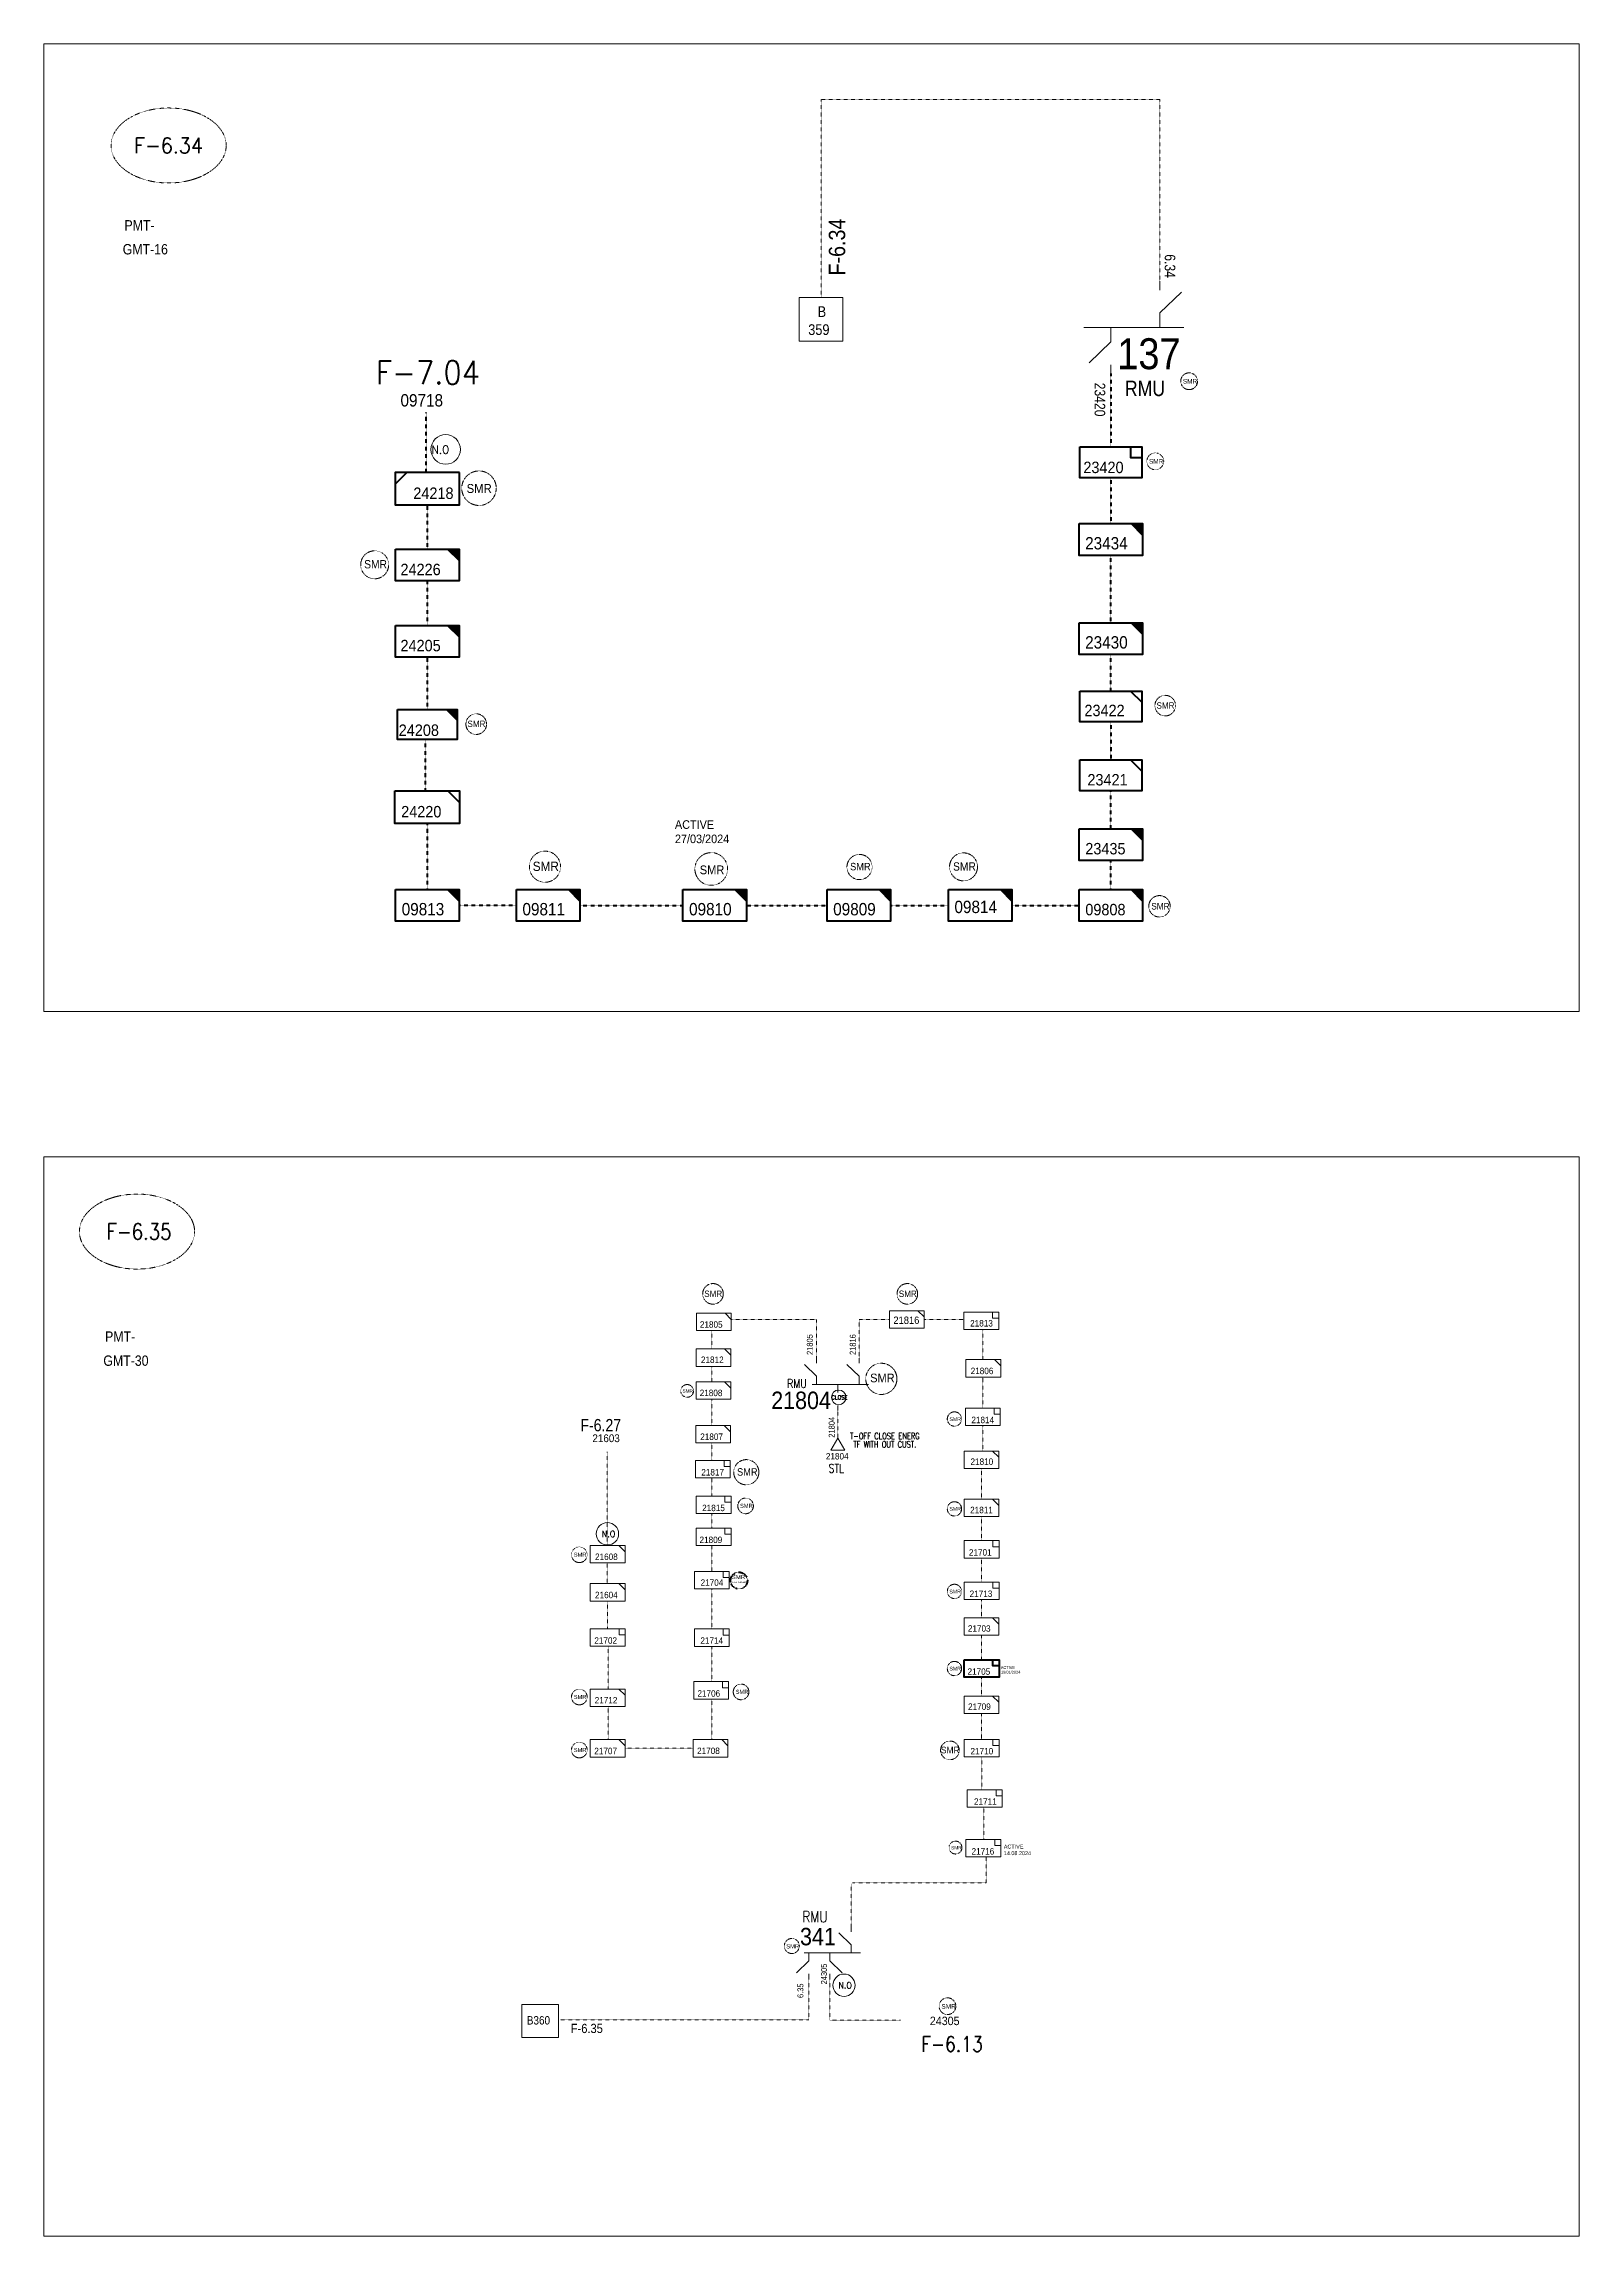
# Model space of a CAD drawing. Header units: metres. Extents: x 65984 to 144644, y -19036 to 23726.
# Drawn here: x 101663 to 102543, y -10682 to -9425 of the extents above; entities that cross this region are included whole.
import ezdxf
from ezdxf.enums import TextEntityAlignment as Align

# ---------------------------------------------------------------- set-up
doc = ezdxf.new("R2010")
doc.units = ezdxf.units.M
doc.header["$MEASUREMENT"] = 0
doc.linetypes.add('DGN Style 3', pattern=[0.013877, 0, -0.013877])
doc.layers.get('0').update_dxf_attribs({"color": 95, "lineweight": 40})
for name, color, linetype, lineweight in [('d_eos', 111, 'Continuous', 40), ('d_eos no', 121, 'Continuous', 40), ('d_switch', 95, 'Continuous', 40), ('d_tf', 1, 'Continuous', 40), ('d_tf no', 6, 'Continuous', 40), ('d_ug cable', 95, 'Continuous', 40), ('d_unit sub', 7, 'Continuous', 40), ('fedr no', 95, 'Continuous', 40), ('GRID STATION  04', 7, 'Continuous', 40), ('GRID STATION 01', 7, 'Continuous', 40), ('Level 37', 7, 'Continuous', 0), ('O H MAIN FEEDER', 4, 'Continuous', 100), ('SW N O', 114, 'Continuous', 30)]:
    doc.layers.add(name, color=color, linetype=linetype, lineweight=lineweight)
doc.styles.add('NASKHF', font='naskhf.shx', dxfattribs={"height": 8})
doc.styles.get("Standard").update_dxf_attribs({"font": 'txt.shx'})
doc.styles.add('Style-Arial', font='arial.ttf')
doc.styles.add('Style-ENGINEERING', font='ENGINEERING.shx')
doc.styles.add('Style-msdefault', font='msdefault.shx')
doc.styles.add('Style-STANDARD', font='STANDARD.shx')

# ---------------------------------------------------------------- blocks, each defined once
blk = doc.blocks.new('TF_8')
at = {"color": 0, "linetype": 'ByBlock', "lineweight": -2}
blk.add_line((6.3, 4.95), (9.9, 1.35), dxfattribs=at)
blk.add_3dface([(-10.1, 4.95), (9.9, 4.95), (9.9, -5.05), (-10.1, -5.05)], dxfattribs=at)
blk = doc.blocks.new('TF3')
at = {"color": 0, "linetype": 'ByBlock', "lineweight": -2}
for p, q in [((11.3, 9), (18.3, 9)), ((18.3, 9), (18.3, 2))]:
    blk.add_line(p, q, dxfattribs=at)
at = {"color": 0, "linetype": 'ByBlock', "lineweight": -2, "flags": 128}
blk.add_lwpolyline([(18.3, 2), (11.3, 2), (11.3, 9)], dxfattribs=at)
at = {"color": 0, "linetype": 'ByBlock', "lineweight": -2}
blk.add_3dface([(-21.7, 9), (18.3, 9), (18.3, -11), (-21.7, -11)], dxfattribs=at)
blk = doc.blocks.new('exist.us-1000kva')
at = {"color": 0, "linetype": 'ByBlock', "lineweight": -2, "flags": 128}
blk.add_lwpolyline([(40, 12.9), (32.8, 20), (40, 20)], close=True, dxfattribs=at)
at = {"color": 0, "linetype": 'ByBlock', "lineweight": -2, "extrusion": (0, 0, -1)}
blk.add_solid([(-40, 12.9), (-32.8, 20), (-40, 20)], dxfattribs=at)
at = {"color": 0, "linetype": 'ByBlock', "lineweight": -2, "xscale": 2, "yscale": 2}
blk.add_blockref('TF_8', (20.2, 10.1), dxfattribs=at)
blk = doc.blocks.new('TRA1_1003')
at = {"layer": 'd_tf', "color": 21, "linetype": 'Continuous', "lineweight": 13, "ltscale": 0.000351504, "flags": 128}
blk.add_lwpolyline([(10, -17), (0, 0), (-10, -17)], close=True, dxfattribs=at)
blk = doc.blocks.new('TRA1_1002')
at = {"layer": 'd_tf', "color": 21, "linetype": 'Continuous', "lineweight": 13, "ltscale": 0.000351504, "xscale": 1.000046564039523, "yscale": 1.000046564039523, "zscale": 1.000046564039523, "rotation": 180}
blk.add_blockref('TRA1_1003', (0, 0), dxfattribs=at)
blk = doc.blocks.new('*U3702')
at = {"layer": 'SW N O', "color": 3, "lineweight": 13, "ltscale": 0.426762}
blk.add_circle((0, 0), 16.8, dxfattribs=at)
at = {"layer": 'SW N O', "color": 3, "lineweight": 13, "style": 'Style-STANDARD'}
blk.add_text('N.O', height=9.6, dxfattribs=at).set_placement((1.7, -0.2), align=Align.MIDDLE_CENTER)
blk = doc.blocks.new('*U3828')
at = {"color": 2, "linetype": 'DGN Style 3'}
blk.add_circle((0, 0), 40.1, dxfattribs=at)
at = {"color": 1, "style": 'Style-ENGINEERING', "width": 1.09375}
blk.add_text('SMR', height=20, dxfattribs=at).set_placement((30, 7), align=Align.RIGHT)
at = {"color": 7, "true_color": 0xffffff, "insert": (-35, -5), "char_height": 5.83, "width": 324.55, "attachment_point": 1}
blk.add_mtext('\\fCalibri|b0|i0|c178178|p39;ACTIVE 18.09.2023\\P', dxfattribs=at)
blk = doc.blocks.new('*U4141')
at = {"layer": 'SW N O', "color": 3, "lineweight": 13, "ltscale": 0.426762}
blk.add_circle((0, 0), 16.8, dxfattribs=at)
at = {"layer": 'SW N O', "color": 3, "lineweight": 13, "style": 'Style-STANDARD'}
blk.add_text('N.O ', height=9.6, dxfattribs=at).set_placement((-3, -0.2), align=Align.MIDDLE_CENTER)
blk = doc.blocks.new('*U4206')
at = {"layer": 'SW N O', "color": 2, "lineweight": 13, "ltscale": 0.426762}
blk.add_circle((0, 0), 16.8, dxfattribs=at)
at = {"layer": 'SW N O', "color": 2, "lineweight": 13, "style": 'Style-STANDARD'}
blk.add_text('CLOSE', height=9.6, dxfattribs=at).set_placement((1.7, -0.2), align=Align.MIDDLE_CENTER)

msp = doc.modelspace()

# ---------------------------------------------------------------- linework, layer by layer
at = {"layer": 'd_eos', "color": 2, "linetype": 'Continuous', "lineweight": 13, "ltscale": 1.13086}
for p, q in [((102302.7, -9566.4), (102302.7, -9561.3)), ((102302.7, -9579.5), (102315.1, -9567.5)), ((102302.7, -9587.8), (102302.7, -9579.5)), ((102316.4, -9587.8), (102259.2, -9587.8)), ((102274.6, -9596), (102262.2, -9608)), ((102274.6, -9587.8), (102274.6, -9596)), ((102274.6, -9609.2), (102274.6, -9614.2))]:
    msp.add_line(p, q, dxfattribs=at)
at = {"layer": 'd_eos', "color": 2, "linetype": 'Continuous', "lineweight": 13, "ltscale": 0.638341}
for p, q in [((102106, -10188.8), (102099, -10182)), ((102106, -10181.4), (102106, -10178.5)), ((102130.3, -10188.8), (102123.3, -10182)), ((102130.3, -10181.4), (102130.3, -10178.5)), ((102103.4, -10193.5), (102135.7, -10193.5)), ((102106, -10193.5), (102106, -10188.8)), ((102118.2, -10193.5), (102118.2, -10198.1)), ((102130.3, -10193.5), (102130.3, -10188.8)), ((102118.2, -10205.5), (102118.2, -10208.4))]:
    msp.add_line(p, q, dxfattribs=at)
at = {"layer": 'd_eos', "color": 7, "linetype": 'Continuous', "lineweight": 13, "ltscale": 0.638341}
for p, q in [((102125.8, -10514.6), (102118.8, -10507.8)), ((102125.8, -10507.1), (102125.8, -10504.3)), ((102125.8, -10519.2), (102125.8, -10514.6)), ((102101.5, -10523.9), (102094.5, -10530.7)), ((102098.8, -10519.2), (102131.1, -10519.2)), ((102101.5, -10519.2), (102101.5, -10523.9)), ((102113.6, -10519.2), (102113.6, -10523.9)), ((102113.6, -10523.9), (102120.6, -10530.7)), ((102101.5, -10531.3), (102101.5, -10534.2)), ((102113.6, -10531.3), (102113.6, -10534.2))]:
    msp.add_line(p, q, dxfattribs=at)
at = {"layer": 'd_ug cable', "color": 171, "linetype": 'DGN Style 3', "lineweight": 100}
for p, q in [((102274.6, -9673.9), (102274.6, -9700.2)), ((101882.9, -9714.9), (101882.9, -9689.4)), ((102274.6, -9757.1), (102274.6, -9718.4)), ((101882.9, -9758.5), (101882.9, -9733)), ((101882.9, -9806.8), (101882.9, -9776.7)), ((102274.6, -9796.2), (102274.6, -9775.2)), ((102274.6, -9780), (102274.6, -9776.7)), ((101881.8, -9853.5), (101881.8, -9823.9)), ((101970.2, -9919), (102029.4, -9919)), ((102065.8, -9919), (102112, -9919)), ((102217.8, -9919), (102256.4, -9919))]:
    msp.add_line(p, q, dxfattribs=at)
at = {"layer": 'd_ug cable', "color": 171, "linetype": 'DGN Style 3', "lineweight": 140}
for p, q in [((102274.6, -9874.9), (102274.6, -9853.3)), ((101882.9, -9910), (101882.9, -9872)), ((102274.6, -9910), (102274.6, -9893.2)), ((101933.9, -9919), (101901, -9919)), ((102148.4, -9919), (102181.5, -9919))]:
    msp.add_line(p, q, dxfattribs=at)
at = {"layer": 'd_ug cable', "color": 21, "linetype": 'DGN Style 3', "lineweight": 13}
for p, q in [((102167.7, -10156.2), (102190.4, -10156.2)), ((102118.2, -10208.4), (102118.2, -10224.3)), ((102200.5, -10241.6), (102200.5, -10259.3)), ((102200.5, -10269.3), (102200.5, -10283)), ((102200.5, -10293), (102200.5, -10306.8)), ((102200.5, -10316.8), (102200.5, -10327.3)), ((102200.5, -10337.2), (102200.5, -10351.3)), ((102200.5, -10361.3), (102200.5, -10372.1)), ((102200.5, -10382.1), (102200.5, -10396.9)), ((102203.1, -10464.4), (102203.1, -10479.2))]:
    msp.add_line(p, q, dxfattribs=at)
at = {"layer": 'd_ug cable', "color": 171, "linetype": 'DGN Style 3', "lineweight": 13, "flags": 128}
msp.add_lwpolyline([(102302.7, -9561.3), (102302.7, -9457.1), (102108.6, -9457.1), (102108.6, -9570.6)], dxfattribs=at)
at = {"layer": 'd_ug cable', "color": 171, "linetype": 'DGN Style 3', "lineweight": 100, "flags": 128}
for points in [[(102274.6, -9614.2), (102274.6, -9656.2)], [(101882.2, -9670.9), (101882.2, -9636.5)], [(102274.6, -9813.9), (102274.6, -9835.6)]]:
    msp.add_lwpolyline(points, dxfattribs=at)
at = {"layer": 'd_ug cable', "color": 21, "linetype": 'DGN Style 3', "lineweight": 13, "flags": 128}
for points in [[(102045.9, -10173.2), (102045.9, -10162.6)], [(102057.1, -10156.2), (102106, -10156.2), (102106, -10178.5)], [(102130.3, -10178.5), (102130.3, -10156.2), (102147.7, -10156.2)], [(102201.3, -10179.2), (102201.3, -10162)], [(102045.9, -10192), (102045.9, -10183.2)], [(102201.3, -10207), (102201.3, -10189.2)], [(102045.9, -10217.1), (102045.9, -10202)], [(102201.3, -10231.6), (102201.3, -10217)], [(101985.9, -10232.2), (101985.9, -10285.7)], [(102045.9, -10237), (102045.9, -10227.1)], [(102045.9, -10257.5), (102045.9, -10246.9)], [(102045.9, -10275.8), (102045.9, -10267.5)], [(102045.9, -10300.7), (102045.9, -10285.8)], [(101985.9, -10295.7), (101985.9, -10307.6)], [(102045.9, -10333.6), (102045.9, -10310.7)], [(101986.2, -10317.6), (101986.2, -10333.5)], [(101986.6, -10368.1), (101986.6, -10343.5)], [(102045.9, -10363.8), (102045.9, -10343.6)], [(102045.9, -10397.1), (102045.9, -10373.8)], [(101986.6, -10397.1), (101986.6, -10378)], [(101996.2, -10402), (102035.2, -10402)], [(102200.7, -10425.5), (102200.7, -10407)], [(102201.9, -10454), (102201.9, -10435.5)], [(102125.8, -10504.3), (102125.8, -10479.6)], [(102126.6, -10479.2), (102203.1, -10479.2)], [(102101.5, -10534.2), (102101.5, -10557.6), (101959.1, -10557.6)], [(102154, -10557.9), (102113.6, -10557.9), (102113.6, -10534.2)]]:
    msp.add_lwpolyline(points, dxfattribs=at)
at = {"layer": 'd_ug cable', "color": 2, "linetype": 'DGN Style 3', "lineweight": 13}
for centre, radius in [((102319.5, -9618.6), 4.82), ((102300.1, -9664.5), 4.82), ((101912.5, -9679.9), 9.88), ((101852.7, -9723.8), 8.02), ((102305.8, -9804.5), 5.91), ((101910.9, -9815.1), 5.91), ((101950.3, -9896.8), 8.92), ((102045.6, -9898.1), 9.36), ((102130.6, -9897), 7.22), ((102190.2, -9896.9), 8.02), ((102302.5, -9919.5), 6.14), ((102046.6, -10141.6), 5.91), ((102158, -10141.6), 5.91), ((102143.1, -10190.3), 8.93), ((102185, -10213.3), 4.1), ((102065.7, -10243.8), 7.22), ((102185, -10264.8), 4.1), ((102185, -10312.1), 4.1), ((102185, -10356.3), 4.1), ((102182.4, -10403.2), 5.36), ((102185.6, -10458.9), 3.69), ((102091.8, -10515.3), 4.31), ((102181, -10549.8), 4.79)]:
    msp.add_circle(centre, radius, dxfattribs=at)
at = {"layer": 'd_ug cable', "color": 1, "linetype": 'DGN Style 3', "lineweight": 13}
for centre, radius in [((102031.8, -10197.2), 3.64), ((102065.3, -10263.1), 4.49), ((101970, -10291.1), 4.49), ((101970, -10372.6), 4.49), ((102062.7, -10369.7), 4.49), ((101970, -10403), 4.49)]:
    msp.add_circle(centre, radius, dxfattribs=at)
at = {"layer": 'fedr no', "color": 82, "linetype": 'DGN Style 3', "lineweight": 13, "true_color": 0x1dc70e}
for centre in [(101734.6, -9483.5), (101716.5, -10105.9)]:
    msp.add_ellipse(centre, major_axis=(33, 0), ratio=0.651175, dxfattribs=at)
at = {"layer": 'GRID STATION  04', "color": 7, "linetype": 'Continuous', "lineweight": 13, "ltscale": 0.694045, "flags": 128}
msp.add_lwpolyline([(102096, -9595.7), (102096, -9570.6), (102121.1, -9570.6), (102121.1, -9595.7)], close=True, dxfattribs=at)
at = {"layer": 'GRID STATION  04', "color": 21, "linetype": 'Continuous', "lineweight": 13, "ltscale": 0.39177, "flags": 128}
msp.add_lwpolyline([(101958, -10548.8), (101937.1, -10548.8), (101937.1, -10567.8), (101958, -10567.8)], close=True, dxfattribs=at)
at = {"layer": 'O H MAIN FEEDER', "color": 140, "linetype": 'Continuous', "lineweight": 13, "flags": 128}
for points in [[(101663.1, -9425.3), (102543, -9425.3), (102543, -9979.7), (101663.1, -9979.7)], [(101663.1, -10063.1), (102543, -10063.1), (102543, -10681.6), (101663.1, -10681.6)]]:
    msp.add_lwpolyline(points, close=True, dxfattribs=at)

# ---------------------------------------------------------------- block references
at = {"color": 1, "xscale": 0.12, "yscale": 0.12, "zscale": 0.12}
msp.add_blockref('*U3828', (102061.5, -10305.9), dxfattribs=at)
at = {"layer": 'd_tf', "color": 21, "linetype": 'Continuous', "lineweight": 13, "ltscale": 0.000351504, "xscale": 0.4, "yscale": 0.4, "zscale": 0.4, "rotation": 180}
msp.add_blockref('TRA1_1002', (102118.2, -10224.3), dxfattribs=at)
at = {"layer": 'd_tf no', "color": 2, "linetype": 'Continuous', "lineweight": 40, "xscale": 0.4998359297986605, "yscale": 0.4998359297986605, "zscale": 0.2499179648993302}
msp.add_blockref('TF3', (102201.4, -10355.8), dxfattribs=at)
at = {"layer": 'd_unit sub', "color": 2, "linetype": 'Continuous', "lineweight": 40}
for name, p, xscale, yscale, zscale in [('TF3', (102276.1, -9664.2), 0.8854898396300461, 0.8854898396300461, 0.4427449198150226), ('exist.us-1000kva', (101864.7, -9733), 0.9091438332876628, 0.9091438332876628, 0.8577311276298323), ('TF_8', (102274.8, -9804.9), 1.77097967926009, 1.77097967926009, 0.4427449198150226), ('exist.us-1000kva', (101865.7, -9823.9), 0.8577311276298337, 0.8577311276298337, 0.8577311276298337), ('exist.us-1000kva', (101933.9, -9928.1), 0.9091438332876628, 0.9091438332876628, 0.8577311276298323), ('exist.us-1000kva', (102029.4, -9928.1), 0.9091438332876628, 0.9091438332876628, 0.8577311276298323), ('exist.us-1000kva', (102112, -9928.1), 0.9091438332876628, 0.9091438332876628, 0.8577311276298323), ('exist.us-1000kva', (102181.5, -9928.1), 0.9091438332876628, 0.9091438332876628, 0.8577311276298323), ('exist.us-1000kva', (102256.4, -9928.1), 0.9091438332876628, 0.9091438332876628, 0.8577311276298323)]:
    msp.add_blockref(name, p, dxfattribs=dict(at, xscale=xscale, yscale=yscale, zscale=zscale))
at = {"layer": 'd_unit sub', "color": 2, "linetype": 'Continuous', "lineweight": 40, "xscale": 1.849754095181922, "yscale": -1.849754095181922, "zscale": 0.4427449198150226, "rotation": 180}
msp.add_blockref('TF_8', (101882.7, -9680.1), dxfattribs=at)
at = {"layer": 'd_unit sub', "color": 171, "linetype": 'Continuous', "lineweight": 40}
for name, p, xscale, yscale, zscale in [('exist.us-1000kva', (102256.4, -9718.4), 0.9091438332876628, 0.9091438332876628, 0.8577311276298323), ('exist.us-1000kva', (101864.7, -9776.7), 0.9091438332876628, 0.9091438332876628, 0.8577311276298323), ('exist.us-1000kva', (102256.4, -9775.2), 0.9091438332876628, 0.9091438332876628, 0.8577311276298323), ('TF_8', (102274.8, -9844.4), 1.77097967926009, 1.77097967926009, 0.4427449198150226), ('TF_8', (101883, -9862.6), 1.853953333250254, 1.853953333250254, 0.4427449198150226), ('exist.us-1000kva', (102256.4, -9893.2), 0.9091438332876628, 0.9091438332876628, 0.8577311276298323), ('exist.us-1000kva', (101864.7, -9928.1), 0.9091438332876628, 0.9091438332876628, 0.8577311276298323)]:
    msp.add_blockref(name, p, dxfattribs=dict(at, xscale=xscale, yscale=yscale, zscale=zscale))
at = {"layer": 'd_unit sub', "color": 2, "linetype": 'Continuous', "lineweight": 13, "zscale": 0.2499179648993302}
for name, p, xscale, yscale in [('TF_8', (102047.2, -10157.6), 0.999671859597321, 0.999671859597321), ('TF_8', (102157.8, -10156.2), 0.9996718595973229, 0.9996718595973229), ('TF_8', (102047, -10196.9), 0.9996718595973229, 0.9996718595973229), ('TF3', (102202.1, -10211.5), 0.4998359297986605, 0.4998359297986605), ('TF3', (102047.4, -10241.5), 0.4998359297986605, 0.4998359297986605), ('TF3', (102047.8, -10262), 0.4998359297986605, 0.4998359297986605), ('TF_8', (102200.6, -10264.2), 0.9996718595973229, 0.9996718595973229), ('TF_8', (101986.3, -10290.7), 0.9996718595973229, 0.9996718595973229), ('TF3', (102046.8, -10305.2), 0.4998359297986605, 0.4998359297986605), ('TF3', (102201.4, -10311.3), 0.4998359297986605, 0.4998359297986605), ('TF3', (102046.4, -10368.3), 0.4998359297986605, 0.4998359297986605), ('TF_8', (101986.3, -10373), 0.9996718595973229, 0.9996718595973229), ('TF_8', (101986.3, -10402), 0.9996718595973229, 0.9996718595973229), ('TF3', (102201.4, -10401.4), 0.4998359297986605, 0.4998359297986605), ('TF3', (102202.4, -10458.8), 0.4998359297986605, 0.4998359297986605)]:
    msp.add_blockref(name, p, dxfattribs=dict(at, xscale=xscale, yscale=yscale))
at = {"layer": 'd_unit sub', "color": 21, "linetype": 'Continuous', "lineweight": 13, "zscale": 0.2499179648993302}
for name, p, xscale, yscale in [('TF3', (102201.2, -10156.5), 0.4998359297986605, 0.4998359297986605), ('TF_8', (102047, -10178.1), 0.9996718595973229, 0.9996718595973229), ('TF_8', (102201.7, -10184.2), 0.9996718595973229, 0.9996718595973229), ('TF_8', (102046.8, -10222), 0.9996718595973229, 0.9996718595973229), ('TF_8', (102200.6, -10236.6), 0.9996718595973229, 0.9996718595973229), ('TF3', (102047.8, -10280.3), 0.4998359297986605, 0.4998359297986605), ('TF3', (102201.4, -10287.5), 0.4998359297986605, 0.4998359297986605), ('TF_8', (101986.3, -10312.6), 0.9996718595973229, 0.9996718595973229), ('TF3', (101987.1, -10338), 0.4998359297986605, 0.4998359297986605), ('TF3', (102046.8, -10338.1), 0.4998359297986605, 0.4998359297986605), ('TF_8', (102200.6, -10332.2), 0.9996718595973229, 0.9996718595973229), ('TF_8', (102200.6, -10377), 0.9996718595973229, 0.9996718595973229), ('TF_8', (102045.3, -10402), 0.9996718595973229, 0.9996718595973229), ('TF3', (102203.2, -10430.3), 0.4998359297986605, 0.4998359297986605)]:
    msp.add_blockref(name, p, dxfattribs=dict(at, xscale=xscale, yscale=yscale))
at = {"layer": 'SW N O', "color": 3, "lineweight": 13}
for name, p, xscale, yscale, zscale in [('*U4141', (101893.4, -9657.7), 0.505457032810064, 0.505457032810064, 0.505457032810064), ('*U3702', (101986.1, -10279.1), 0.3810539280764949, 0.3810539280764949, 0.3810539280764949), ('*U3702', (102121.7, -10537.8), 0.3810539280764949, 0.3810539280764949, 0.3810539280764949)]:
    msp.add_blockref(name, p, dxfattribs=dict(at, xscale=xscale, yscale=yscale, zscale=zscale))
at = {"layer": 'SW N O', "color": 2, "lineweight": 13, "xscale": 0.249535102095938, "yscale": 0.249535102095938, "zscale": 0.249535102095938}
msp.add_blockref('*U4206', (102118.7, -10200.9), dxfattribs=at)

# ---------------------------------------------------------------- texts
at = {"layer": 'd_eos no', "color": 2, "linetype": 'Continuous', "lineweight": 13, "style": 'Style-Arial', "width": 0.88}
for s, p in [('21804', (102080, -10197.6)), ('341', (102096.5, -10504.9))]:
    msp.add_text(s, height=10, dxfattribs=at).set_placement(p, align=Align.TOP_LEFT)
at = {"layer": 'd_switch', "color": 7, "linetype": 'Continuous', "lineweight": 13, "style": 'Style-ENGINEERING', "width": 0.857143}
for s, p in [('21805', (102100.4, -10176.6)), ('21816', (102125, -10176.6)), ('21804', (102112.9, -10224)), ('24305', (102108.5, -10537.3)), ('6.35', (102095, -10545.1))]:
    msp.add_text(s, height=3.43, rotation=90, dxfattribs=at).set_placement(p, align=Align.TOP_LEFT)
at = {"layer": 'd_switch', "color": 171, "linetype": 'Continuous', "lineweight": 13, "insert": (102113, -9558), "char_height": 9.369, "attachment_point": 1, "rotation": 90, "style": 'NASKHF'}
msp.add_mtext('\\Fmsdefault;\\H1x;\\W0.9;F-6.34\\P', dxfattribs=at)
at = {"layer": 'd_switch', "color": 7, "linetype": 'Continuous', "lineweight": 13, "insert": (102271.4, -9638.8), "char_height": 6.076, "attachment_point": 3, "rotation": 270, "style": 'NASKHF'}
msp.add_mtext('\\FENGINEERING;\\H1x;\\W0.857143;23420', dxfattribs=at)
at = {"layer": 'd_switch', "color": 2, "linetype": 'Continuous', "lineweight": 13, "insert": (101965.1, -10559.9), "char_height": 5.289, "attachment_point": 1, "style": 'NASKHF'}
msp.add_mtext('\\Fmsdefault;\\H1x;\\W0.9;F-6.35\\P', dxfattribs=at)
at = {"layer": 'd_tf no', "color": 1, "linetype": 'Continuous', "lineweight": 40, "style": 'Style-msdefault', "width": 0.945946}
for height, p in [(2.69, (102315.9, -9617.3)), (2.69, (102296.5, -9663.2)), (5.13, (101905.4, -9677.5)), (3.66, (102300.8, -9802.6)), (3.66, (101905.9, -9813.1)), (5.03, (102039, -9896.1)), (3.74, (102297.8, -9917.6)), (3.66, (102041.6, -10139.7)), (3.66, (102153.1, -10139.7)), (4.99, (102136.7, -10187.3)), (2.18, (102182.1, -10212.3)), (2.18, (102182.1, -10263.7)), (2.18, (102182.1, -10311.1)), (2.18, (102182.1, -10355.3)), (1.97, (102183.1, -10458)), (2.43, (102088.6, -10514.3)), (2.7, (102177.5, -10548.6))]:
    msp.add_text('SMR', height=height, dxfattribs=at).set_placement(p, align=Align.TOP_LEFT)
at = {"layer": 'd_tf no', "color": 7, "linetype": 'Continuous', "lineweight": 40, "style": 'Style-msdefault', "width": 0.925}
msp.add_text('09718', height=7.09, dxfattribs=at).set_placement((101867.5, -9626), align=Align.TOP_LEFT)
at = {"layer": 'd_tf no', "color": 2, "lineweight": 40, "style": 'Style-msdefault', "width": 0.945946}
for s, p in [('23420', (102258.9, -9664.7)), ('24226', (101867.5, -9723.2)), ('23422', (102259.5, -9804)), ('24208', (101866.5, -9815.3)), ('09808', (102260, -9918.1))]:
    msp.add_text(s, height=6.55, dxfattribs=at).set_placement(p, align=Align.TOP_LEFT)
msp.add_text('24218', height=6.55, dxfattribs=at).set_placement((101897.9, -9679.5), align=Align.TOP_RIGHT)
at = {"layer": 'd_tf no', "color": 171, "linetype": 'Continuous', "lineweight": 40, "style": 'Style-msdefault', "width": 0.925}
for s, p in [('23434', (102259.9, -9707.9)), ('23430', (102259.9, -9764.7)), ('09813', (101868.2, -9917.6))]:
    msp.add_text(s, height=7.09, dxfattribs=at).set_placement(p, align=Align.TOP_LEFT)
at = {"layer": 'd_tf no', "color": 171, "lineweight": 40, "style": 'Style-msdefault', "width": 0.945946}
for s, p in [('24205', (101867.5, -9766.8)), ('23421', (102261.2, -9843.7)), ('24220', (101867.9, -9862)), ('23435', (102260, -9883.2))]:
    msp.add_text(s, height=6.55, dxfattribs=at).set_placement(p, align=Align.TOP_LEFT)
at = {"layer": 'd_tf no', "color": 1, "linetype": 'Continuous', "lineweight": 13, "style": 'Style-msdefault', "width": 0.947368}
for height, p in [(5.32, (101943.3, -9893.9)), (3.83, (102177.2, -10401.1))]:
    msp.add_text('SMR', height=height, dxfattribs=at).set_placement(p, align=Align.TOP_LEFT)
at = {"layer": 'd_tf no', "color": 2, "linetype": 'Continuous', "lineweight": 40, "style": 'Style-msdefault', "width": 0.925}
for s, p in [('09811', (101937.4, -9917.6)), ('09809', (102115.5, -9917.6)), ('09814', (102185, -9916.3))]:
    msp.add_text(s, height=7.09, dxfattribs=at).set_placement(p, align=Align.TOP_LEFT)
at = {"layer": 'd_tf no', "color": 121, "linetype": 'Continuous', "lineweight": 40, "style": 'Style-msdefault'}
for s, height, width, p in [('09810', 7.09, 0.925, (102032.9, -9917.6)), ('21705', 3.7, 0.945946, (102192.5, -10356.2))]:
    msp.add_text(s, height=height, dxfattribs=dict(at, width=width)).set_placement(p, align=Align.TOP_LEFT)
at = {"layer": 'd_tf no', "color": 2, "linetype": 'Continuous', "lineweight": 13, "style": 'Style-msdefault', "width": 0.945946}
for s, height, p in [('21805', 3.7, (102039.1, -10157.3)), ('21816', 4.23, (102150, -10154.6)), ('21808', 3.7, (102039, -10196.5)), ('21814', 3.7, (102194.7, -10212)), ('21817', 3.7, (102039.9, -10242)), ('21815', 3.7, (102040.4, -10262.4)), ('21811', 3.7, (102194, -10263.6)), ('21608', 3.7, (101979, -10290.4)), ('21704', 3.7, (102039.5, -10305.2)), ('21713', 3.7, (102193.7, -10311.6)), ('21712', 3.7, (101978.8, -10372.6)), ('21706', 3.7, (102037.7, -10368.7)), ('21707', 3.7, (101978.6, -10401.7)), ('21710', 3.7, (102194.2, -10401.8)), ('21716', 3.7, (102194.8, -10459.2)), ('24305', 4.84, (102170.9, -10555.8))]:
    msp.add_text(s, height=height, dxfattribs=at).set_placement(p, align=Align.TOP_LEFT)
at = {"layer": 'd_tf no', "color": 21, "linetype": 'Continuous', "lineweight": 13, "style": 'Style-msdefault', "width": 0.945946}
for s, p in [('21813', (102194, -10156.6)), ('21812', (102039.7, -10177.5)), ('21806', (102194.3, -10183.9)), ('21807', (102039.3, -10221.6)), ('21804', (102111.3, -10232.8)), ('21810', (102194.2, -10235.9)), ('21809', (102038.9, -10280.7)), ('21701', (102193.3, -10287.9)), ('21604', (101979, -10312.3)), ('21702', (101978.6, -10338.4)), ('21714', (102039.4, -10338.4)), ('21703', (102192.7, -10331.5)), ('21709', (102192.8, -10376.3)), ('21708', (102037.5, -10401.6)), ('21711', (102196.2, -10430.7))]:
    msp.add_text(s, height=3.7, dxfattribs=at).set_placement(p, align=Align.TOP_LEFT)
at = {"layer": 'd_tf no', "color": 7, "linetype": 'Continuous', "lineweight": 13, "style": 'Style-msdefault', "width": 0.945946}
msp.add_text('21603', height=4.46, dxfattribs=at).set_placement((101977.5, -10222.1), align=Align.TOP_LEFT)
at = {"layer": 'd_tf no', "color": 1, "lineweight": 13, "attachment_point": 1, "style": 'NASKHF'}
for insert, char_height in [((101846.7, -9721.1), 4.749), ((102125.2, -9894.6), 4.274), ((102184.2, -9894.3), 4.749), ((102060.4, -10241.5), 4.274)]:
    msp.add_mtext('\\Fmsdefault;\\H1x;\\W0.925;SMR\\P', dxfattribs=dict(at, insert=insert, char_height=char_height))
at = {"layer": 'd_tf no', "color": 121, "linetype": 'Continuous', "lineweight": 40, "attachment_point": 1, "style": 'NASKHF'}
for s, insert, char_height in [('\\Fmsdefault;\\H1x;\\W0.945946;ACTIVE\\P27/03/2024', (102024.8, -9870.2), 4.915), ('\\Fmsdefault;\\H1x;\\W0.945946;ACTIVE\\P19/01/2024', (102211.6, -10354.9), 1.622), ('\\Fmsdefault;\\H1x;\\W0.945946;ACTIVE\\P14.08.2024', (102213.3, -10457.2), 2.262)]:
    msp.add_mtext(s, dxfattribs=dict(at, insert=insert, char_height=char_height))
at = {"layer": 'd_tf no', "color": 2, "lineweight": 13, "attachment_point": 1, "style": 'NASKHF'}
for insert, char_height in [((102029.2, -10196.3), 1.882), ((102062.1, -10261.9), 2.323), ((101966.8, -10289.9), 2.323), ((101966.8, -10371.4), 2.323), ((102059.6, -10368.5), 2.323), ((101966.8, -10401.8), 2.323)]:
    msp.add_mtext('\\Fmsdefault;\\H1x;\\W0.925;SMR\\P', dxfattribs=dict(at, insert=insert, char_height=char_height))
at = {"layer": 'fedr no', "color": 6, "linetype": 'Continuous', "lineweight": 13, "style": 'Style-STANDARD', "width": 0.909091}
msp.add_text('F-6.35', height=9.19, dxfattribs=at).set_placement((101717.7, -10105.9), align=Align.MIDDLE_CENTER)
at = {"layer": 'fedr no', "color": 55, "linetype": 'Continuous', "lineweight": 13, "style": 'Style-STANDARD', "width": 0.909091}
msp.add_text('F-6.13', height=8.73, dxfattribs=at).set_placement((102183.6, -10571.5), align=Align.MIDDLE_CENTER)
at = {"layer": 'fedr no', "color": 6, "linetype": 'Continuous', "lineweight": 13, "insert": (101734.6, -9483.5), "char_height": 8.85, "attachment_point": 5, "style": 'Style-STANDARD'}
msp.add_mtext('F-6.34', dxfattribs=at)
at = {"layer": 'fedr no', "color": 55, "linetype": 'Continuous', "lineweight": 13, "insert": (101883.2, -9613.6), "char_height": 13.42, "attachment_point": 5, "style": 'Style-STANDARD'}
msp.add_mtext('F-7.04', dxfattribs=at)
at = {"layer": 'GRID STATION  04', "color": 7, "linetype": 'Continuous', "lineweight": 13, "style": 'Style-msdefault', "width": 0.888889}
for s, p in [('B', (102106.6, -9581.8)), ('359', (102101.2, -9592.1))]:
    msp.add_text(s, height=6.14, dxfattribs=at).set_placement(p)
at = {"layer": 'GRID STATION  04', "color": 21, "linetype": 'Continuous', "lineweight": 13, "style": 'Style-msdefault', "width": 0.888889}
msp.add_text('B360', height=4.8, dxfattribs=at).set_placement((101939.9, -10555.5), align=Align.TOP_LEFT)
at = {"layer": 'GRID STATION 01', "linetype": 'Continuous', "lineweight": 13, "style": 'Style-msdefault', "width": 0.888889}
for s, p in [('PMT-', (101709.3, -9526.3)), ('GMT-16', (101708.3, -9540)), ('PMT-', (101698.2, -10163.1)), ('GMT-30', (101697.2, -10176.9))]:
    msp.add_text(s, height=5.94, dxfattribs=at).set_placement(p, align=Align.TOP_LEFT)
at = {"layer": 'Level 37', "color": 7, "linetype": 'Continuous', "lineweight": 13, "style": 'Style-ENGINEERING', "width": 0.857143}
msp.add_text('6.34', height=6.08, rotation=270, dxfattribs=at).set_placement((102311.6, -9559.4), align=Align.TOP_RIGHT)
at = {"layer": 'Level 37', "color": 2, "linetype": 'Continuous', "lineweight": 13, "style": 'Style-Arial', "width": 0.88}
msp.add_text('137', height=17.72, dxfattribs=at).set_placement((102278.3, -9611.7))
at = {"layer": 'Level 37', "color": 2, "linetype": 'Continuous', "lineweight": 13, "width": 0.854701}
for height, style, p in [(8.85, 'Style-msdefault', (102294.2, -9622.7)), (4.99, 'Style-STANDARD', (102094.7, -10193))]:
    msp.add_text('RMU', height=height, dxfattribs=dict(at, style=style)).set_placement(p, align=Align.MIDDLE_CENTER)
at = {"layer": 'Level 37', "color": 55, "linetype": 'Continuous', "lineweight": 13, "style": 'Style-ENGINEERING', "width": 0.857143}
msp.add_text('F-6.27', height=7.05, dxfattribs=at).set_placement((101970.6, -10213.3), align=Align.TOP_LEFT)
at = {"layer": 'Level 37', "color": 7, "linetype": 'Continuous', "lineweight": 13, "style": 'Style-STANDARD', "width": 0.854701}
msp.add_text('STL', height=4.99, dxfattribs=at).set_placement((102117.3, -10241.6), align=Align.MIDDLE_CENTER)
at = {"layer": 'Level 37', "color": 2, "linetype": 'Continuous', "lineweight": 13, "ltscale": 1.161118, "style": 'Style-STANDARD', "width": 0.854701}
msp.add_text('RMU', height=6.45, dxfattribs=at).set_placement((102105.1, -10498.5), align=Align.MIDDLE_CENTER)
at = {"layer": 'Level 37', "color": 7, "linetype": 'Continuous', "lineweight": 13, "ltscale": 0.812241, "insert": (102145.1, -10225.5), "char_height": 3.587, "attachment_point": 5, "line_spacing_factor": 0.8, "style": 'Style-STANDARD'}
msp.add_mtext('\\H1x;\\W0.854701;T-OFF CLOSE ENERG\\PTF WITH OUT CUST.', dxfattribs=at)

doc.saveas('drawing.dxf')
